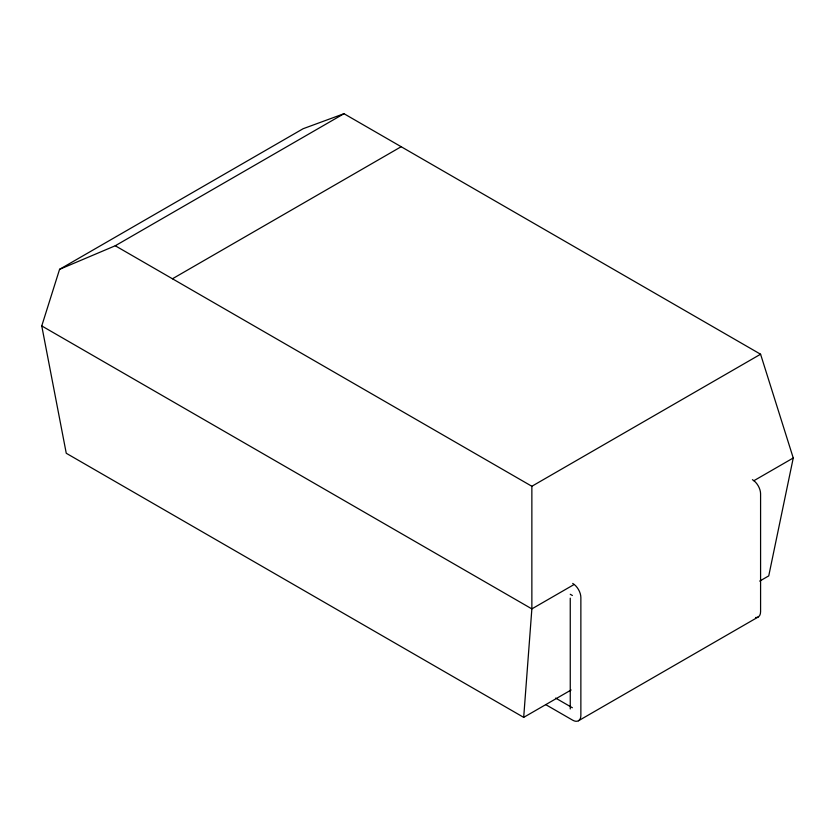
<?xml version="1.0" encoding="UTF-8"?>
<svg xmlns="http://www.w3.org/2000/svg" width="835" height="835" viewBox="0 0 835 835"><rect width="100%" height="100%" fill="white"/><g stroke="black" fill="none" stroke-linecap="round" stroke-linejoin="round"><path stroke-width="1.25" d="M570.253 708.978L570.253 598.142M523.691 717.369L531.864 608.892L531.864 486.273L115.261 245.761L59.577 269.34L41.75 325.932L66.257 453.269L523.691 717.369L571.119 689.981M59.577 269.34L303.136 128.715L343.989 113.706L760.581 354.228L793.25 457.987L768.743 575.889L759.714 581.097M115.261 245.761L343.989 113.706M172.448 278.775L401.165 146.72M531.864 486.273L760.581 354.228M573.551 584.824L531.864 608.892L41.75 325.932M753.817 480.751L793.25 457.987M578.478 720.772L758.18 617.013M572.351 707.736L555.63 698.081M570.253 594.28L572.382 595.501M545.662 704.583L572.706 720.198A11.554 6.67 60 0 0 580.868 715.48L580.868 597.578A11.554 6.67 60 0 0 572.706 583.425M752.408 479.676A11.554 6.67 60 0 1 760.581 493.819L760.581 611.731A11.554 6.67 60 0 1 755.529 617.524"/></g></svg>
